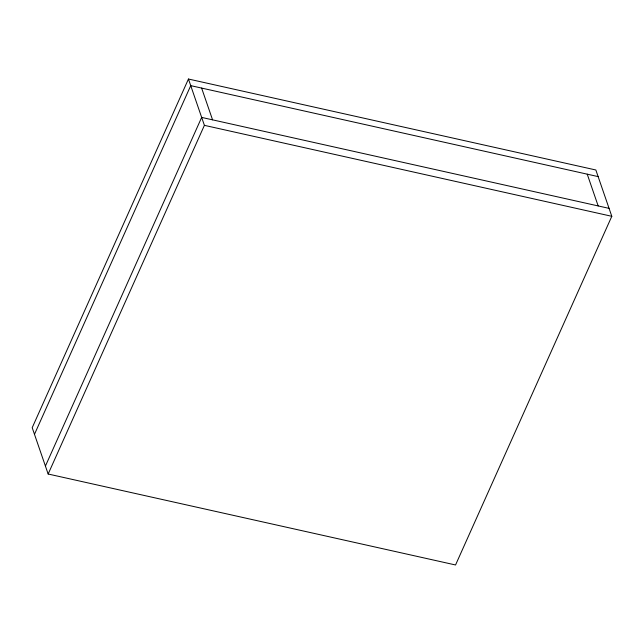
<?xml version="1.0" encoding="UTF-8"?>
<svg xmlns="http://www.w3.org/2000/svg" width="644" height="644" viewBox="0 0 644 644"><rect width="100%" height="100%" fill="white"/><g stroke="black" fill="none" stroke-linecap="round" stroke-linejoin="round"><path stroke-width="0.97" d="M188.451 79.027L32.2 427.697L48.155 474.016L455.55 564.973L611.8 216.304L595.845 169.984L188.451 79.027L204.398 125.347L48.155 474.016M34.478 434.314L190.729 85.644L598.131 176.601M45.418 466.079L201.661 117.409L609.063 208.366M204.398 125.347L611.8 216.304M587.231 174.17L598.171 205.935M201.62 88.075L212.56 119.84"/></g></svg>
